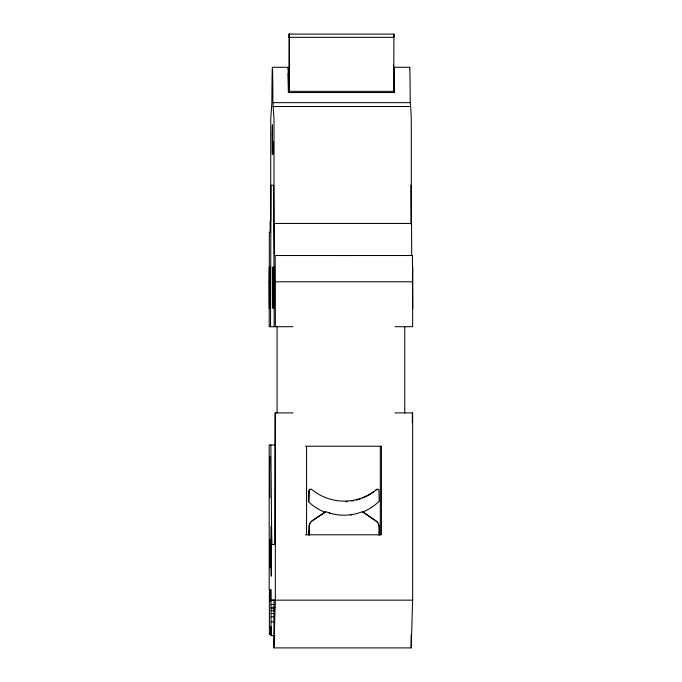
<?xml version="1.0" encoding="UTF-8"?>
<svg xmlns="http://www.w3.org/2000/svg" width="682" height="682" viewBox="0 0 682 682"><rect width="100%" height="100%" fill="white"/><g stroke="black" fill="none" stroke-linecap="round" stroke-linejoin="round"><path stroke-width="1.02" d="M411.314 223.457L411.28 118.165L410.411 102.658L272.919 102.658A72.394 0.622 90 0 0 272.604 71.533L272.493 68.353A72.394 0.622 -90 0 0 271.862 102.658L270.754 118.915L270.703 221.181L270.132 221.181L270.132 232.136L269.356 232.136L269.185 326.704L292.868 326.704M270.652 589.777L270.601 601.584L269.816 601.584L269.646 589.777M411.152 634.669L411.203 647.9L273.908 647.9L273.985 600.151M412.269 422.55L412.397 412.917M274.974 635.59L271.052 635.59L271.018 589.777L269.185 589.777L269.185 444.954L275.366 444.954M289.159 34.1L289.194 91.337L393.719 91.337L393.923 34.1L289.125 34.1M289.177 37.348L289.296 34.1M289.313 37.348L289.39 34.1L289.194 91.337M393.497 64.85L393.719 91.337M273.908 647.9L275.349 600.151L275.349 412.917M411.203 647.9L412.644 600.151L412.644 412.917L395.134 412.917M270.532 326.704L270.993 187.047L271.069 185.265L273.644 185.265L274.181 326.704M309.458 524.501L309.04 535.046M271.504 634.294L269.381 634.294L270.498 632.24L270.498 626.579L271.027 626.579L271.052 635.59M309.816 523.392L311.35 521.491M310.6 522.369L309.006 525.617L308.903 535.046M324.666 512.122A50.869 50.86 0 0 1 308.469 501.713L309.074 501.099L309.492 489.446L311.384 489.139L314.01 491.211A50.869 50.86 0 0 0 374.333 491.202M311.214 521.491L325.8 511.73L331.367 513.563A50.869 50.86 0 0 0 356.916 513.555L362.483 511.73L377.683 522.369M312.024 520.826L325.527 511.824M375.552 490.29L377.112 489.531M310.029 489.531L308.571 490.784L308.469 501.713M349.082 255.52L338.494 255.52M289.142 37.348L393.991 37.348L393.94 34.1M272.391 67.279L287.992 67.279M394.085 67.279L409.686 67.279M287.889 68.353A72.394 0.622 -90 0 1 288.46 92.539L394.554 92.539A72.394 0.622 -90 0 0 393.872 71.533M273.115 102.658L273.115 106.537L410.411 106.537M275.136 255.52L275.349 281.794L412.644 281.794L412.644 326.704L395.134 326.704M292.868 412.917L275.102 412.917L274.761 541.568L274.633 544.534L272.101 544.534A107.713 0.921 -90 0 1 271.368 502.395L270.865 444.954M305.408 446.233L381.443 446.233L381.443 534.782L305.408 534.782M271.018 600.151L274.923 600.151M275.349 600.151L412.644 600.151M270.976 600.22L274.88 600.22M271.018 604.457L274.914 604.457M271.078 607.398L274.974 607.398M271.138 608.668L274.062 608.668M271.206 610.842L274.13 610.842M271.231 613.544L274.155 613.544M271.231 616.758L274.155 616.758M271.206 621.796L274.13 621.796M329.329 513.069L331.23 513.699M378.195 523.392L379.107 526.657L379.107 535.046M273.115 106.537L273.993 118.165L274.028 223.457L411.553 223.457L411.715 255.52M410.939 185.265L411.144 224.472M274.258 223.457L274.42 255.52L412.431 255.52L412.644 281.794M270.532 266.952L270.532 308.443L270.49 307.735M394.085 70.877L394.511 92.539M362.483 511.73L375.987 520.826C380.667 523.989 379.107 530.34 379.243 535.046M288.145 73.332L288.418 92.539M404.758 326.704L404.758 412.917M380.292 446.233L380.292 534.782M306.559 446.233L306.559 534.782M277.071 326.704L277.071 412.994M275.349 281.794L275.349 326.704M269.381 589.777L269.381 634.294M410.214 102.658A72.394 0.622 -90 0 0 409.891 71.533L409.788 68.353A72.394 0.622 90 0 0 409.575 68.353M362.474 512.122A50.869 50.86 0 0 0 378.672 501.713L379.277 501.099L378.86 489.446L376.967 489.139L373.736 491.824A50.869 50.86 0 0 1 362.474 498.082M352.27 514.646A50.869 50.86 0 0 1 350.446 514.919M360.752 498.738A50.869 50.86 0 0 1 356.345 500.094M353.651 500.716A50.869 50.86 0 0 1 351.835 501.048M347.257 501.594A50.869 50.86 0 0 1 345.416 501.696M269.194 282.331L269.373 308.443L269.373 266.952L269.194 282.331M269.535 471.799L269.705 497.903L269.705 456.42L269.535 471.799M271.052 544.492L271.265 576.179L271.265 525.839L271.052 544.492M272.843 282.331L273.013 308.443L273.013 266.952L272.843 282.331M273.465 146.741L273.525 153.987L273.516 141.566L273.465 146.741M274.011 282.331L274.181 308.443L274.181 266.952L274.011 282.331M412.465 282.331L412.636 308.443L412.636 266.952L412.465 282.331M272.271 134.823L272.382 154.49L272.399 124.84L272.271 134.823M270.728 539.769L269.569 539.769L269.569 567.663L270.728 567.663L270.728 539.769"/></g></svg>
